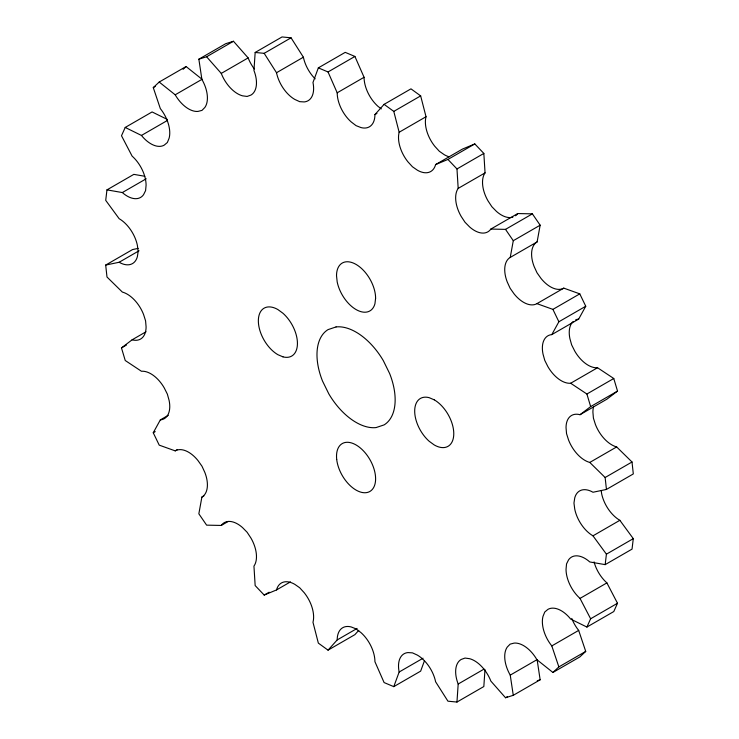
<?xml version="1.0" encoding="UTF-8"?>
<svg xmlns="http://www.w3.org/2000/svg" width="739" height="739" viewBox="0 0 739 739"><rect width="100%" height="100%" fill="white"/><g stroke="black" fill="none" stroke-linecap="round" stroke-linejoin="round"><path stroke-width="1.11" d="M315.165 78.851A26.687 15.408 60 0 1 303.387 57.208L291.055 37.809L282.039 36.95L255.167 52.46L253.948 70.491A26.687 15.408 60 0 1 250.955 95.063L247.112 96.449L242.494 95.821A26.687 15.408 60 0 1 221.266 73.41L206.597 56.764L198.856 59.194L201.886 79.396A26.687 15.408 60 0 1 204.879 107.432L201.987 110.379L197.978 111.413A26.687 15.408 60 0 1 175.198 94.804L159.199 82.047L153.269 87.599L160.326 108.596A26.687 15.408 60 0 1 169.12 138.184L167.356 142.498L164.234 145.13A26.687 15.408 60 0 1 141.454 135.44L125.214 127.45L121.501 135.745L132.105 156.105A26.687 15.408 60 0 1 146.091 185.23L145.583 190.616L143.569 194.662A26.687 15.408 60 0 1 122.341 192.556L106.961 189.877L105.714 200.352L119.145 218.689A26.687 15.408 60 0 1 137.38 245.357L138.165 251.454L137.38 256.636A26.687 15.408 60 0 1 119.145 262.262L105.686 265.07L106.989 277.005L122.341 292.071A26.687 15.408 60 0 1 143.569 314.481L145.583 320.865L146.091 326.832A26.687 15.408 60 0 1 132.105 339.811L121.473 347.912L125.233 360.503L141.454 371.264A26.687 15.408 60 0 1 164.234 387.883L167.356 394.118L169.12 400.464A26.687 15.408 60 0 1 160.326 419.9L153.25 432.758L159.218 445.137L175.198 450.864A26.687 15.408 60 0 1 197.978 460.554L201.987 466.217L204.879 472.517A26.687 15.408 60 0 1 201.886 497.088L198.846 513.808L206.615 525.143L221.266 525.447A26.687 15.408 60 0 1 242.494 527.554L247.112 532.256L250.955 538.075A26.687 15.408 60 0 1 253.948 566.111L255.158 585.565L264.192 595.071L276.515 589.934A26.687 15.408 60 0 1 294.75 584.309L299.664 587.736L304.182 592.678A26.687 15.408 60 0 1 312.976 622.266L318.343 643.115L328.033 650.154L354.905 634.644L358.72 630.385M328.033 650.154L337.196 639.928A26.687 15.408 60 0 1 351.182 626.958L356.069 628.871L360.946 632.593A26.687 15.408 60 0 1 374.932 661.719L384.095 682.559L393.785 686.642L399.152 672.019A26.687 15.408 60 0 1 407.946 652.583L412.464 652.86L417.378 655.114A26.687 15.408 60 0 1 435.613 681.792L447.945 701.191L456.961 702.05L458.18 684.028A26.687 15.408 60 0 1 461.182 659.456L465.016 658.061L469.634 658.698A26.687 15.408 60 0 1 490.862 681.099L505.531 697.745L513.272 695.316L540.144 679.806L537.114 659.604L510.243 675.123L513.272 695.316M484.978 669.636L483.833 686.54L456.961 702.05M510.243 675.123A26.687 15.408 60 0 1 507.25 647.087L510.141 644.131L514.15 643.096A26.687 15.408 60 0 1 536.93 659.715L552.929 672.462L558.86 666.911L551.802 645.923A26.687 15.408 60 0 1 543.008 616.335L544.772 612.012L547.895 609.389A26.687 15.408 60 0 1 570.674 619.07L586.914 627.06L590.627 618.774L580.023 598.405A26.687 15.408 60 0 1 566.037 569.289L566.545 563.894L568.568 559.848A26.687 15.408 60 0 1 589.787 561.954L605.167 564.633L606.414 554.167L592.983 535.83A26.687 15.408 60 0 1 574.748 509.153L573.963 503.065L574.748 497.874A26.687 15.408 60 0 1 592.983 492.248L606.442 489.44L633.314 473.93L632.011 461.995L616.659 446.929A26.687 15.408 60 0 1 595.431 424.519L593.417 418.135L592.909 412.168A26.687 15.408 60 0 1 593.546 406.893M601.232 490.594L601.62 493.643A26.687 15.408 60 0 0 619.855 520.311L633.286 538.648L632.039 549.123L605.167 564.633M606.442 489.44L605.139 477.505L589.787 462.438A26.687 15.408 60 0 1 568.568 440.038L566.545 433.654L566.037 427.678A26.687 15.408 60 0 1 580.023 414.708L590.655 406.598L586.895 394.016L570.674 383.245A26.687 15.408 60 0 1 547.895 366.636L544.772 360.401L543.008 354.046A26.687 15.408 60 0 1 551.802 334.61L558.878 321.761L552.911 309.382L536.93 303.646A26.687 15.408 60 0 1 514.15 293.956L510.141 288.293L507.25 281.993A26.687 15.408 60 0 1 510.243 257.421L513.282 240.702L505.513 229.376L490.862 229.062A26.687 15.408 60 0 1 469.634 226.956L465.016 222.254L461.182 216.435A26.687 15.408 60 0 1 458.18 188.399L456.979 168.954L447.936 159.439L435.613 164.575A26.687 15.408 60 0 1 417.378 170.201L412.464 166.783L407.946 161.841A26.687 15.408 60 0 1 399.152 132.253L393.785 111.395L384.095 104.356L374.932 114.582A26.687 15.408 60 0 1 360.946 127.561L356.069 125.648L351.182 121.917A26.687 15.408 60 0 1 337.196 92.8L328.033 71.96L318.343 67.868L312.976 82.491A26.687 15.408 60 0 1 304.182 101.927L299.664 101.659L294.75 99.405A26.687 15.408 60 0 1 276.515 72.727L264.183 53.328L255.167 52.46M551.802 334.61L578.674 319.1L585.75 306.242L579.782 293.863L563.802 288.136A26.687 15.408 60 0 1 541.022 278.446L537.013 272.783L534.121 266.483A26.687 15.408 60 0 1 537.114 241.912L540.154 225.192L532.385 213.857L517.734 213.553L490.862 229.062M424.491 660.684L420.657 671.132L393.785 686.642M594.045 561.88A26.687 15.408 60 0 0 606.895 582.895L617.499 603.255L613.786 611.55L586.914 627.06M183.106 69.309L186.071 66.538L202.07 79.285L175.198 94.804M571.764 618.441A26.687 15.408 60 0 0 578.674 630.404L585.731 651.401L579.801 656.953L552.929 672.462M573.141 321.511A26.687 15.408 60 0 0 569.88 338.536L571.644 344.882L574.766 351.117A26.687 15.408 60 0 0 597.546 367.736L613.767 378.497L617.527 391.088L606.895 399.189L580.023 414.708M159.199 82.047L186.071 66.538M198.856 59.194L225.728 43.684L233.469 41.255L248.138 57.901A26.687 15.408 60 0 0 254.345 68.967M153.269 87.599L155.255 86.454M206.597 56.764L233.469 41.255M125.214 127.45L152.086 111.94L167.31 119.432M221.266 73.41L248.138 57.901M264.183 53.328L291.055 37.809M141.454 135.44L167.328 120.503M276.515 72.727L303.387 57.208M106.961 189.877L133.833 174.367L144.816 176.279M318.343 67.868L345.215 52.358L354.905 56.441L364.068 77.281A26.687 15.408 60 0 0 378.054 106.407L381.306 108.892M328.033 71.96L354.905 56.441M122.341 192.556L146.22 178.773M337.196 92.8L364.068 77.281M105.686 265.07L132.558 249.56L138.165 248.387M384.095 104.356L410.967 88.846L420.657 95.885L426.024 116.734A26.687 15.408 60 0 0 434.818 146.322L439.336 151.264L444.25 154.691A26.687 15.408 60 0 0 449.136 156.77M119.145 262.262L139.052 250.77M374.932 114.582L376.927 113.436M393.785 111.395L420.657 95.885M399.152 132.253L426.024 116.734M132.105 339.811L146.036 331.765M435.613 164.575L462.485 149.066L474.808 143.929L483.842 153.435L485.052 172.889A26.687 15.408 60 0 0 488.045 200.925L491.888 206.744L496.506 211.446A26.687 15.408 60 0 0 512.884 217.137M121.473 347.912L126.452 345.039M447.936 159.439L474.808 143.929M456.979 168.954L483.842 153.435M458.18 188.399L485.052 172.889M160.326 419.9L168.289 415.309M153.25 432.758L155.236 431.604M505.513 229.376L532.385 213.857M513.282 240.702L540.154 225.192M175.198 450.864L177.184 449.718M510.243 257.421L537.114 241.912M201.886 497.088L203.872 495.943M536.93 303.646L563.802 288.136M552.911 309.382L579.782 293.863M558.878 321.761L585.75 306.242M221.266 525.447L228.231 521.429M570.674 383.245L597.546 367.736M586.895 394.016L613.767 378.497M264.192 595.071L269.172 592.198M590.655 406.598L617.527 391.088M276.515 589.934L290.455 581.889M589.787 462.438L616.659 446.929M605.139 477.505L632.011 461.995M337.196 639.928L357.094 628.436M592.983 535.83L619.855 520.311M399.152 672.019L423.041 658.227M606.414 554.167L633.286 538.648M580.023 598.405L606.895 582.895M458.18 684.028L484.054 669.081M590.627 618.774L617.499 603.255M551.802 645.923L578.674 630.404M505.531 697.745L507.527 696.6M558.86 666.911L585.731 651.401M537.244 680.711L540.144 679.806M517.734 213.553A26.687 15.408 60 0 1 515.573 215.779M575.663 319.848A26.687 15.408 60 0 1 578.674 319.1M375.606 298.279L374.941 303.729A27.639 15.953 60 0 1 356.069 309.558A27.639 15.953 60 0 1 337.187 281.938L336.522 275.712A27.639 15.953 60 0 1 356.069 264.423A27.639 15.953 60 0 1 375.606 298.279M336.042 326.934L328.033 329.622A55.277 31.916 60 0 0 322.5 381.001L328.827 393.896A55.277 31.916 60 0 0 376.086 427.576L384.095 424.897A55.277 31.916 60 0 0 389.629 373.518L383.31 360.623A55.277 31.916 60 0 0 336.042 326.934M434.236 399.827L429.174 397.674A27.639 15.953 60 0 0 414.69 411.106A27.639 15.953 60 0 0 429.174 441.266L434.236 444.952A27.639 15.953 60 0 0 453.774 433.673A27.639 15.953 60 0 0 434.236 399.827M282.954 356.845L277.892 354.692A27.639 15.953 60 0 1 258.354 320.846A27.639 15.953 60 0 1 277.892 309.558L282.954 313.253A27.639 15.953 60 0 1 297.438 343.404A27.639 15.953 60 0 1 282.954 356.845M336.707 459.455A27.639 15.953 60 0 0 368.077 492.257A27.639 15.953 60 0 0 363.412 450.855A27.639 15.953 60 0 0 336.707 459.455"/></g></svg>
